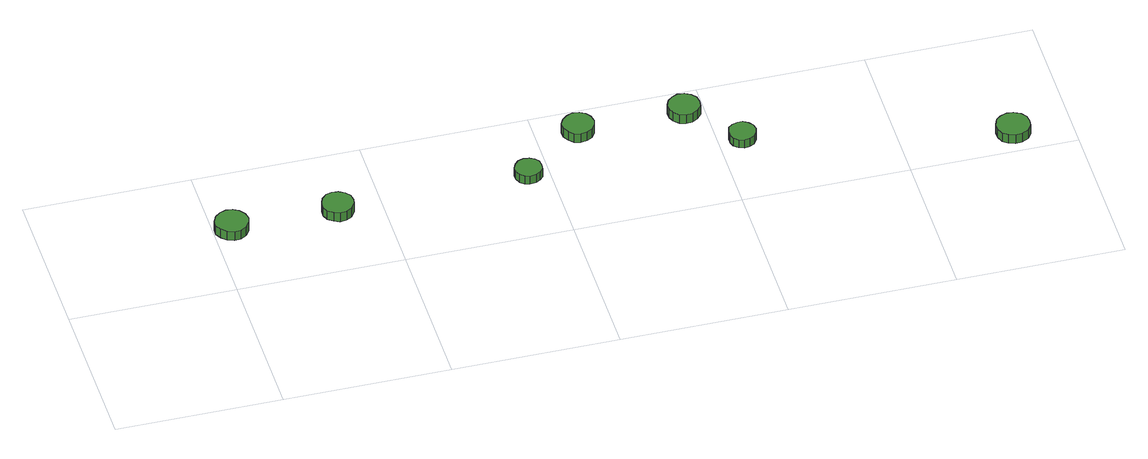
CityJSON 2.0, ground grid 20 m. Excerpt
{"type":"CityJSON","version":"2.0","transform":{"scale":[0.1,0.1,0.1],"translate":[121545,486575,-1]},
"CityObjects":{
"tree1":{"type":"SolitaryVegetationObject","attributes":{"function":"something"},"geometry":[{"type":"MultiSurface","lod":"1","boundaries":[[[0,1,2,3,4,5,6,7,8,9,10,11,12,13,14]],[[15,16,17,18,19,20,21,22,23,24,25,26,27,28,29]],[[0,29,28,1]],[[1,28,27,2]],[[2,27,26,3]],[[3,26,25,4]],[[4,25,24,5]],[[5,24,23,6]],[[6,23,22,7]],[[7,22,21,8]],[[8,21,20,9]],[[9,20,19,10]],[[10,19,18,11]],[[11,18,17,12]],[[12,17,16,13]],[[13,16,15,14]],[[14,15,29,0]]]}]},
"tree2":{"type":"SolitaryVegetationObject","attributes":{"function":"something"},"geometry":[{"type":"MultiSurface","lod":"1","boundaries":[[[30,31,32,33,34,35,36,37,38,39,40,41,42,43,44]],[[45,46,47,48,49,50,51,52,53,54,55,56,57,58,59]],[[30,59,58,31]],[[31,58,57,32]],[[32,57,56,33]],[[33,56,55,34]],[[34,55,54,35]],[[35,54,53,36]],[[36,53,52,37]],[[37,52,51,38]],[[38,51,50,39]],[[39,50,49,40]],[[40,49,48,41]],[[41,48,47,42]],[[42,47,46,43]],[[43,46,45,44]],[[44,45,59,30]]]}]},
"tree3":{"type":"SolitaryVegetationObject","attributes":{"function":"something"},"geometry":[{"type":"MultiSurface","lod":"1","boundaries":[[[60,61,62,63,64,65,66,67,68,69,70,71,72,73,74]],[[75,76,77,78,79,80,81,82,83,84,85,86,87,88,89]],[[60,89,88,61]],[[61,88,87,62]],[[62,87,86,63]],[[63,86,85,64]],[[64,85,84,65]],[[65,84,83,66]],[[66,83,82,67]],[[67,82,81,68]],[[68,81,80,69]],[[69,80,79,70]],[[70,79,78,71]],[[71,78,77,72]],[[72,77,76,73]],[[73,76,75,74]],[[74,75,89,60]]]}]},
"tree4":{"type":"SolitaryVegetationObject","attributes":{"function":"something"},"geometry":[{"type":"MultiSurface","lod":"1","boundaries":[[[90,91,92,93,94,95,96,97,98,99,100,101,102,103,104]],[[105,106,107,108,109,110,111,112,113,114,115,116,117,118,119]],[[90,119,118,91]],[[91,118,117,92]],[[92,117,116,93]],[[93,116,115,94]],[[94,115,114,95]],[[95,114,113,96]],[[96,113,112,97]],[[97,112,111,98]],[[98,111,110,99]],[[99,110,109,100]],[[100,109,108,101]],[[101,108,107,102]],[[102,107,106,103]],[[103,106,105,104]],[[104,105,119,90]]]}]},
"tree5":{"type":"SolitaryVegetationObject","attributes":{"function":"something"},"geometry":[{"type":"MultiSurface","lod":"1","boundaries":[[[120,121,122,123,124,125,126,127,128,129,130,131,132,133,134]],[[135,136,137,138,139,140,141,142,143,144,145,146,147,148,149]],[[120,149,148,121]],[[121,148,147,122]],[[122,147,146,123]],[[123,146,145,124]],[[124,145,144,125]],[[125,144,143,126]],[[126,143,142,127]],[[127,142,141,128]],[[128,141,140,129]],[[129,140,139,130]],[[130,139,138,131]],[[131,138,137,132]],[[132,137,136,133]],[[133,136,135,134]],[[134,135,149,120]]]}]},
"tree6":{"type":"SolitaryVegetationObject","attributes":{"function":"something"},"geometry":[{"type":"MultiSurface","lod":"1","boundaries":[[[150,151,152,153,154,155,156,157,158,159,160,161,162,163,164]],[[165,166,167,168,169,170,171,172,173,174,175,176,177,178,179]],[[150,179,178,151]],[[151,178,177,152]],[[152,177,176,153]],[[153,176,175,154]],[[154,175,174,155]],[[155,174,173,156]],[[156,173,172,157]],[[157,172,171,158]],[[158,171,170,159]],[[159,170,169,160]],[[160,169,168,161]],[[161,168,167,162]],[[162,167,166,163]],[[163,166,165,164]],[[164,165,179,150]]]}]},
"tree7":{"type":"SolitaryVegetationObject","attributes":{"function":"something"},"geometry":[{"type":"MultiSurface","lod":"1","boundaries":[[[180,181,182,183,184,185,186,187,188,189,190,191,192,193,194]],[[195,196,197,198,199,200,201,202,203,204,205,206,207,208,209]],[[180,209,208,181]],[[181,208,207,182]],[[182,207,206,183]],[[183,206,205,184]],[[184,205,204,185]],[[185,204,203,186]],[[186,203,202,187]],[[187,202,201,188]],[[188,201,200,189]],[[189,200,199,190]],[[190,199,198,191]],[[191,198,197,192]],[[192,197,196,193]],[[193,196,195,194]],[[194,195,209,180]]]}]}
},
"vertices":[
[42,104,22],[40,112,22],[35,119,22],[28,123,22],[20,124,22],[12,121,22],[6,116,22],[2,108,22],[2,100,22],[6,93,22],[12,87,22],[20,84,22],[28,85,22],[35,89,22],[40,96,22],[40,96,9],[35,89,9],[28,85,9],[20,84,9],[12,87,9],[6,93,9],[2,100,9],[2,108,9],[6,116,9],[12,121,9],[20,124,9],[28,123,9],[35,119,9],[40,112,9],[42,104,9],
[166,102,23],[165,110,23],[160,116,23],[153,120,23],[145,121,23],[138,119,23],[132,113,23],[129,106,23],[129,98,23],[132,91,23],[138,86,23],[145,83,23],[153,84,23],[160,88,23],[165,95,23],[165,95,10],[160,88,10],[153,84,10],[145,83,10],[138,86,10],[132,91,10],[129,98,10],[129,106,10],[132,113,10],[138,119,10],[145,121,10],[153,120,10],[160,116,10],[165,110,10],[166,102,10],
[390,103,24],[389,110,24],[385,115,24],[379,118,24],[372,119,24],[366,117,24],[361,112,24],[358,106,24],[358,100,24],[361,93,24],[366,89,24],[372,87,24],[379,88,24],[385,91,24],[389,96,24],[389,96,12],[385,91,12],[379,88,12],[372,87,12],[366,89,12],[361,93,12],[358,100,12],[358,106,12],[361,112,12],[366,117,12],[372,119,12],[379,118,12],[385,115,12],[389,110,12],[390,103,12],
[469,165,22],[467,173,22],[463,179,22],[456,183,22],[448,184,22],[441,181,22],[435,176,22],[431,169,22],[431,161,22],[435,154,22],[441,148,22],[448,146,22],[456,147,22],[463,151,22],[467,157,22],[467,157,9],[463,151,9],[456,147,9],[448,146,9],[441,148,9],[435,154,9],[431,161,9],[431,169,9],[435,176,9],[441,181,9],[448,184,9],[456,183,9],[463,179,9],[467,173,9],[469,165,9],
[594,164,23],[593,172,23],[588,178,23],[581,182,23],[573,183,23],[566,180,23],[560,175,23],[557,168,23],[557,160,23],[560,153,23],[566,147,23],[573,145,23],[581,146,23],[588,150,23],[593,156,23],[593,156,10],[588,150,10],[581,146,10],[573,145,10],[566,147,10],[560,153,10],[557,160,10],[557,168,10],[560,175,10],[566,180,10],[573,183,10],[581,182,10],[588,178,10],[593,172,10],[594,164,10],
[644,100,24],[642,107,24],[638,112,24],[632,116,24],[626,116,24],[619,114,24],[614,110,24],[612,104,24],[612,97,24],[614,91,24],[619,86,24],[626,84,24],[632,85,24],[638,88,24],[642,94,24],[642,94,12],[638,88,12],[632,85,12],[626,84,12],[619,86,12],[614,91,12],[612,97,12],[612,104,12],[614,110,12],[619,114,12],[626,116,12],[632,116,12],[638,112,12],[642,107,12],[644,100,12],
[949,28,26],[948,36,26],[943,43,26],[935,47,26],[927,48,26],[919,45,26],[913,40,26],[910,32,26],[910,24,26],[913,16,26],[919,11,26],[927,8,26],[935,9,26],[943,13,26],[948,20,26],[948,20,13],[943,13,13],[935,9,13],[927,8,13],[919,11,13],[913,16,13],[910,24,13],[910,32,13],[913,40,13],[919,45,13],[927,48,13],[935,47,13],[943,43,13],[948,36,13],[949,28,13]
]}
